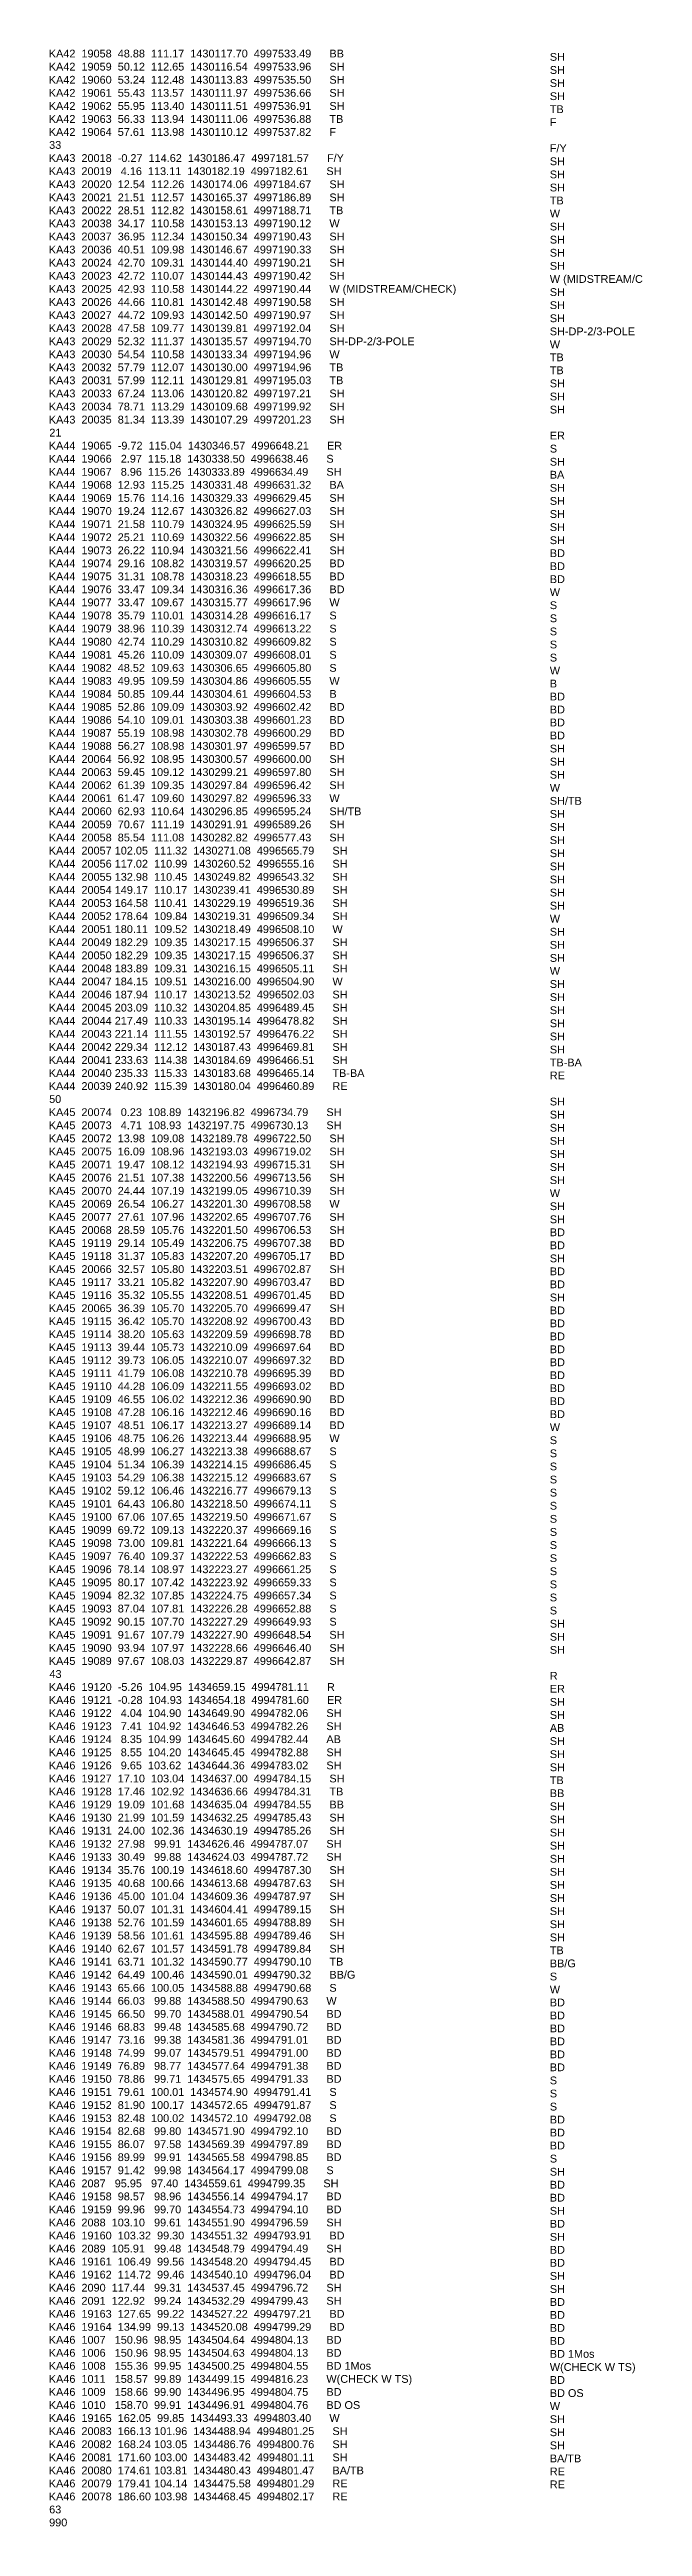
# Model space of a CAD drawing. Header units: millimetres. Extents: x -4102225 to 11595281, y -18031110 to 2286893.
# Drawn here: x 658758 to 696830, y 1636091 to 1795232 of the extents above; entities that cross this region are included whole.
import ezdxf

# ---------------------------------------------------------------- set-up
doc = ezdxf.new("R2010")
doc.units = ezdxf.units.MM
doc.layers.get('0').update_dxf_attribs({"lineweight": 0})
doc.styles.get("Standard").update_dxf_attribs({"font": 'arial.ttf'})

msp = doc.modelspace()

# ---------------------------------------------------------------- texts
at = {"color": 32, "true_color": 0xcd6928}
for s, p in [('KA42  19058  48.88  111.17  1430117.70  4997533.49      BB', (658709, 1794724)), ('KA42  19059  50.12  112.65  1430116.54  4997533.96      SH', (658709, 1793882)), ('KA42  19060  53.24  112.48  1430113.83  4997535.50      SH', (658709, 1793040)), ('  SH', (690494, 1794510)), ('  SH', (690494, 1793668)), ('KA42  19061  55.43  113.57  1430111.97  4997536.66      SH', (658709, 1792199)), ('  SH', (690494, 1792827)), ('  SH', (690494, 1791985)), ('KA42  19062  55.95  113.40  1430111.51  4997536.91      SH', (658709, 1791357)), ('KA42  19063  56.33  113.94  1430111.06  4997536.88      TB', (658709, 1790521)), ('  TB', (690494, 1791151)), ('  F', (690494, 1790318)), ('33', (658731, 1788851)), ('KA42  19064  57.61  113.98  1430110.12  4997537.82      F', (658709, 1789686)), ('  F/Y', (690494, 1788643)), ('KA43  20018  -0.27  114.62  1430186.47  4997181.57      F/Y', (658709, 1788009)), ('KA43  20019   4.16  113.11  1430182.19  4997182.61      SH', (658709, 1787167)), ('  SH', (690494, 1787801)), ('  SH', (690494, 1786959)), ('KA43  20020  12.54  112.26  1430174.06  4997184.67      SH', (658709, 1786325)), ('KA43  20021  21.51  112.57  1430165.37  4997186.89      SH', (658709, 1785483)), ('  TB', (690494, 1785284)), ('  SH', (690494, 1786117)), ('KA43  20022  28.51  112.82  1430158.61  4997188.71      TB', (658709, 1784648)), ('KA43  20038  34.17  110.58  1430153.13  4997190.12      W', (658709, 1783812)), ('  W', (690494, 1784451)), ('  SH', (690494, 1783609)), ('KA43  20037  36.95  112.34  1430150.34  4997190.43      SH', (658709, 1782971)), ('KA43  20036  40.51  109.98  1430146.67  4997190.33      SH', (658709, 1782129)), ('  SH', (690494, 1782767)), ('  SH', (690494, 1781925)), ('KA43  20024  42.70  109.31  1430144.40  4997190.21      SH', (658709, 1781287)), ('KA43  20023  42.72  110.07  1430144.43  4997190.42      SH', (658709, 1780445)), ('  SH', (690494, 1781083)), ('KA43  20025  42.93  110.58  1430144.22  4997190.44      W (MIDSTREAM/CHECK)', (658709, 1779603)), ('KA43  20026  44.66  110.81  1430142.48  4997190.58      SH', (658709, 1778761)), ('  W (MIDSTREAM/C', (690494, 1780241)), ('  SH', (690494, 1779399)), ('KA43  20027  44.72  109.93  1430142.50  4997190.97      SH', (658709, 1777919)), ('  SH', (690494, 1778558)), ('  SH', (690494, 1777716)), ('KA43  20028  47.58  109.77  1430139.81  4997192.04      SH', (658709, 1777078)), ('KA43  20029  52.32  111.37  1430135.57  4997194.70      SH-DP-2/3-POLE', (658709, 1776235)), ('  W', (690494, 1776040)), ('  SH-DP-2/3-POLE', (690494, 1776873)), ('KA43  20030  54.54  110.58  1430133.34  4997194.96      W', (658709, 1775400)), ('KA43  20032  57.79  112.07  1430130.00  4997194.96      TB', (658709, 1774565)), ('  TB', (690494, 1775207)), ('  TB', (690494, 1774373)), ('KA43  20031  57.99  112.11  1430129.81  4997195.03      TB', (658709, 1773729)), ('KA43  20033  67.24  113.06  1430120.82  4997197.21      SH', (658709, 1772887)), ('  SH', (690494, 1773532)), ('  SH', (690494, 1772690)), ('KA43  20034  78.71  113.29  1430109.68  4997199.92      SH', (658709, 1772045)), ('KA43  20035  81.34  113.39  1430107.29  4997201.23      SH', (658709, 1771204)), ('  SH', (690494, 1771848)), ('KA44  19065  -9.72  115.04  1430346.57  4996648.21      ER', (658709, 1769533)), ('21', (658740, 1770368)), ('  S', (690494, 1769339)), ('  ER', (690494, 1770181)), ('KA44  19066   2.97  115.18  1430338.50  4996638.46      S', (658709, 1768691)), ('KA44  19067   8.96  115.26  1430333.89  4996634.49      SH', (658709, 1767849)), ('  SH', (690494, 1768497)), ('  BA', (690494, 1767664)), ('KA44  19068  12.93  115.25  1430331.48  4996631.32      BA', (658709, 1767014)), ('KA44  19069  15.76  114.16  1430329.33  4996629.45      SH', (658709, 1766172)), ('  SH', (690494, 1766822)), ('  SH', (690494, 1765980)), ('KA44  19070  19.24  112.67  1430326.82  4996627.03      SH', (658709, 1765330)), ('KA44  19071  21.58  110.79  1430324.95  4996625.59      SH', (658709, 1764488)), ('  SH', (690494, 1765139)), ('KA44  19072  25.21  110.69  1430322.56  4996622.85      SH', (658709, 1763646)), ('KA44  19073  26.22  110.94  1430321.56  4996622.41      SH', (658709, 1762804)), ('  SH', (690494, 1764297)), ('  SH', (690494, 1763455)), ('KA44  19074  29.16  108.82  1430319.57  4996620.25      BD', (658709, 1761969)), ('  BD', (690494, 1762622)), ('  BD', (690494, 1761788)), ('KA44  19075  31.31  108.78  1430318.23  4996618.55      BD', (658709, 1761134)), ('KA44  19076  33.47  109.34  1430316.36  4996617.36      BD', (658709, 1760298)), ('  W', (690494, 1760122)), ('  BD', (690494, 1760955)), ('KA44  19077  33.47  109.67  1430315.77  4996617.96      W', (658709, 1759463)), ('KA44  19078  35.79  110.01  1430314.28  4996616.17      S', (658709, 1758621)), ('  S', (690494, 1759280)), ('  S', (690494, 1758438)), ('KA44  19079  38.96  110.39  1430312.74  4996613.22      S', (658709, 1757779)), ('KA44  19080  42.74  110.29  1430310.82  4996609.82      S', (658709, 1756937)), ('  S', (690494, 1757596)), ('  S', (690494, 1756754)), ('KA44  19081  45.26  110.09  1430309.07  4996608.01      S', (658709, 1756095)), ('KA44  19082  48.52  109.63  1430306.65  4996605.80      S', (658709, 1755254)), ('  W', (690494, 1755079)), ('  S', (690494, 1755912)), ('KA44  19083  49.95  109.59  1430304.86  4996605.55      W', (658709, 1754418)), ('KA44  19084  50.85  109.44  1430304.61  4996604.53      B', (658709, 1753583)), ('  B', (690494, 1754246)), ('  BD', (690494, 1753412)), ('KA44  19085  52.86  109.09  1430303.92  4996602.42      BD', (658709, 1752747)), ('KA44  19086  54.10  109.01  1430303.38  4996601.23      BD', (658709, 1751912)), ('  BD', (690494, 1752579)), ('  BD', (690494, 1751746)), ('KA44  19087  55.19  108.98  1430302.78  4996600.29      BD', (658709, 1751077)), ('KA44  19088  56.27  108.98  1430301.97  4996599.57      BD', (658709, 1750241)), ('  SH', (690494, 1750070)), ('  BD', (690494, 1750912)), ('KA44  20064  56.92  108.95  1430300.57  4996600.00      SH', (658709, 1749399)), ('KA44  20063  59.45  109.12  1430299.21  4996597.80      SH', (658709, 1748558)), ('  SH', (690494, 1749229)), ('KA44  20062  61.39  109.35  1430297.84  4996596.42      SH', (658709, 1747716)), ('KA44  20061  61.47  109.60  1430297.82  4996596.33      W', (658709, 1746880)), ('  W', (690494, 1747553)), ('  SH', (690494, 1748387)), ('KA44  20060  62.93  110.64  1430296.85  4996595.24      SH/TB', (658709, 1746039)), ('  SH/TB', (690494, 1746711)), ('  SH', (690494, 1745870)), ('KA44  20059  70.67  111.19  1430291.91  4996589.26      SH', (658709, 1745197)), ('KA44  20058  85.54  111.08  1430282.82  4996577.43      SH', (658709, 1744355)), ('  SH', (690494, 1745028)), ('  SH', (690494, 1744186)), ('KA44  20057 102.05  111.32  1430271.08  4996565.79      SH', (658709, 1743513)), ('KA44  20056 117.02  110.99  1430260.52  4996555.16      SH', (658709, 1742671)), ('  SH', (690494, 1743344)), ('  SH', (690494, 1742502)), ('KA44  20055 132.98  110.45  1430249.82  4996543.32      SH', (658709, 1741829)), ('KA44  20054 149.17  110.17  1430239.41  4996530.89      SH', (658709, 1740987)), ('  SH', (690494, 1741660)), ('  SH', (690494, 1740818)), ('KA44  20053 164.58  110.41  1430229.19  4996519.36      SH', (658709, 1740145)), ('KA44  20052 178.64  109.84  1430219.31  4996509.34      SH', (658709, 1739304)), ('  W', (690494, 1739143)), ('  SH', (690494, 1739977)), ('KA44  20051 180.11  109.52  1430218.49  4996508.10      W', (658709, 1738468)), ('KA44  20049 182.29  109.35  1430217.15  4996506.37      SH', (658709, 1737626)), ('  SH', (690494, 1738301)), ('  SH', (690494, 1737460)), ('KA44  20050 182.29  109.35  1430217.15  4996506.37      SH', (658709, 1736785)), ('KA44  20048 183.89  109.31  1430216.15  4996505.11      SH', (658709, 1735943)), ('  W', (690494, 1735784)), ('  SH', (690494, 1736618)), ('KA44  20047 184.15  109.51  1430216.00  4996504.90      W', (658709, 1735107)), ('KA44  20046 187.94  110.17  1430213.52  4996502.03      SH', (658709, 1734265)), ('  SH', (690494, 1734942)), ('KA44  20045 203.09  110.32  1430204.85  4996489.45      SH', (658709, 1733424)), ('KA44  20044 217.49  110.33  1430195.14  4996478.82      SH', (658709, 1732582)), ('  SH', (690494, 1734101)), ('  SH', (690494, 1733259)), ('KA44  20043 221.14  111.55  1430192.57  4996476.22      SH', (658709, 1731740)), ('  SH', (690494, 1732417)), ('  SH', (690494, 1731575)), ('KA44  20042 229.34  112.12  1430187.43  4996469.81      SH', (658709, 1730898)), ('KA44  20041 233.63  114.38  1430184.69  4996466.51      SH', (658709, 1730056)), ('  TB-BA', (690494, 1729900)), ('  SH', (690494, 1730733)), ('KA44  20040 235.33  115.33  1430183.68  4996465.14      TB-BA', (658709, 1729221)), ('KA44  20039 240.92  115.39  1430180.04  4996460.89      RE', (658709, 1728385)), ('  RE', (690494, 1729067)), ('50', (658731, 1727550)), ('KA45  20074   0.23  108.89  1432196.82  4996734.79      SH', (658709, 1726708)), ('  SH', (690494, 1727391)), ('  SH', (690494, 1726549)), ('KA45  20073   4.71  108.93  1432197.75  4996730.13      SH', (658709, 1725866)), ('KA45  20072  13.98  109.08  1432189.78  4996722.50      SH', (658709, 1725024)), ('  SH', (690494, 1725708)), ('  SH', (690494, 1724866)), ('KA45  20075  16.09  108.96  1432193.03  4996719.02      SH', (658709, 1724183)), ('KA45  20071  19.47  108.12  1432194.93  4996715.31      SH', (658709, 1723341)), ('  SH', (690494, 1724024)), ('  SH', (690494, 1723182)), ('KA45  20076  21.51  107.38  1432200.56  4996713.56      SH', (658709, 1722499)), ('KA45  20070  24.44  107.19  1432199.05  4996710.39      SH', (658709, 1721657)), ('  W', (690494, 1721507)), ('  SH', (690494, 1722340)), ('KA45  20069  26.54  106.27  1432201.30  4996708.58      W', (658709, 1720822)), ('KA45  20077  27.61  107.96  1432202.65  4996707.76      SH', (658709, 1719980)), ('  SH', (690494, 1720665)), ('  SH', (690494, 1719823)), ('KA45  20068  28.59  105.76  1432201.50  4996706.53      SH', (658709, 1719138)), ('KA45  19119  29.14  105.49  1432206.75  4996707.38      BD', (658709, 1718302)), ('  BD', (690494, 1718990)), ('KA45  19118  31.37  105.83  1432207.20  4996705.17      BD', (658709, 1717467)), ('KA45  20066  32.57  105.80  1432203.51  4996702.87      SH', (658709, 1716625)), ('  SH', (690494, 1717315)), ('  BD', (690494, 1718156)), ('KA45  19117  33.21  105.82  1432207.90  4996703.47      BD', (658709, 1715790)), ('  BD', (690494, 1716481)), ('  BD', (690494, 1715648)), ('KA45  19116  35.32  105.55  1432208.51  4996701.45      BD', (658709, 1714954)), ('KA45  20065  36.39  105.70  1432205.70  4996699.47      SH', (658709, 1714113)), ('  SH', (690494, 1714806)), ('  BD', (690494, 1713973)), ('KA45  19115  36.42  105.70  1432208.92  4996700.43      BD', (658709, 1713277)), ('KA45  19114  38.20  105.63  1432209.59  4996698.78      BD', (658709, 1712442)), ('  BD', (690494, 1713139)), ('  BD', (690494, 1712306)), ('KA45  19113  39.44  105.73  1432210.09  4996697.64      BD', (658709, 1711606)), ('KA45  19112  39.73  106.05  1432210.07  4996697.32      BD', (658709, 1710771)), ('  BD', (690494, 1711473)), ('  BD', (690494, 1710639)), ('KA45  19111  41.79  106.08  1432210.78  4996695.39      BD', (658709, 1709936)), ('KA45  19110  44.28  106.09  1432211.55  4996693.02      BD', (658709, 1709100)), ('  BD', (690494, 1709806)), ('  BD', (690494, 1708973)), ('KA45  19109  46.55  106.02  1432212.36  4996690.90      BD', (658709, 1708265)), ('KA45  19108  47.28  106.16  1432212.46  4996690.16      BD', (658709, 1707430)), ('  BD', (690494, 1708139)), ('  BD', (690494, 1707306)), ('KA45  19107  48.51  106.17  1432213.27  4996689.14      BD', (658709, 1706594)), ('KA45  19106  48.75  106.26  1432213.44  4996688.95      W', (658709, 1705759)), ('  W', (690494, 1706473)), ('  S', (690494, 1705631)), ('KA45  19105  48.99  106.27  1432213.38  4996688.67      S', (658709, 1704917)), ('KA45  19104  51.34  106.39  1432214.15  4996686.45      S', (658709, 1704075)), ('  S', (690494, 1704789)), ('  S', (690494, 1703947)), ('KA45  19103  54.29  106.38  1432215.12  4996683.67      S', (658709, 1703233)), ('KA45  19102  59.12  106.46  1432216.77  4996679.13      S', (658709, 1702391)), ('  S', (690494, 1703105)), ('KA45  19101  64.43  106.80  1432218.50  4996674.11      S', (658709, 1701550)), ('KA45  19100  67.06  107.65  1432219.50  4996671.67      S', (658709, 1700708)), ('  S', (690494, 1702263)), ('  S', (690494, 1701422)), ('KA45  19099  69.72  109.13  1432220.37  4996669.16      S', (658709, 1699866)), ('  S', (690494, 1700580)), ('  S', (690494, 1699738)), ('KA45  19098  73.00  109.81  1432221.64  4996666.13      S', (658709, 1699024)), ('KA45  19097  76.40  109.37  1432222.53  4996662.83      S', (658709, 1698182)), ('  S', (690494, 1698896)), ('  S', (690494, 1698054)), ('KA45  19096  78.14  108.97  1432223.27  4996661.25      S', (658709, 1697340)), ('KA45  19095  80.17  107.42  1432223.92  4996659.33      S', (658709, 1696498)), ('  S', (690494, 1697212)), ('  S', (690494, 1696370)), ('KA45  19094  82.32  107.85  1432224.75  4996657.34      S', (658709, 1695657)), ('KA45  19093  87.04  107.81  1432226.28  4996652.88      S', (658709, 1694815)), ('  S', (690494, 1695529)), ('  S', (690494, 1694687)), ('KA45  19092  90.15  107.70  1432227.29  4996649.93      S', (658709, 1693973)), ('KA45  19091  91.67  107.79  1432227.90  4996648.54      SH', (658709, 1693131)), ('  SH', (690494, 1693845)), ('  SH', (690494, 1693003)), ('KA45  19090  93.94  107.97  1432228.66  4996646.40      SH', (658709, 1692289)), ('KA45  19089  97.67  108.03  1432229.87  4996642.87      SH', (658709, 1691447)), ('  SH', (690494, 1692161)), ('KA46  19120  -5.26  104.95  1434659.15  4994781.11      R', (658709, 1689776)), ('43', (658751, 1690612)), ('  R', (690494, 1690494)), ('  ER', (690494, 1689661)), ('KA46  19121  -0.28  104.93  1434654.18  4994781.60      ER', (658709, 1688941)), ('KA46  19122   4.04  104.90  1434649.90  4994782.06      SH', (658709, 1688099)), ('  SH', (690494, 1688819)), ('  SH', (690494, 1687977)), ('KA46  19123   7.41  104.92  1434646.53  4994782.26      SH', (658709, 1687257)), ('KA46  19124   8.35  104.99  1434645.60  4994782.44      AB', (658709, 1686422)), ('  AB', (690494, 1687144)), ('KA46  19125   8.55  104.20  1434645.45  4994782.88      SH', (658709, 1685580)), ('  SH', (690494, 1686302)), ('  SH', (690494, 1685460)), ('KA46  19126   9.65  103.62  1434644.36  4994783.02      SH', (658709, 1684738)), ('KA46  19127  17.10  103.04  1434637.00  4994784.15      SH', (658709, 1683896)), ('  TB', (690494, 1683785)), ('  SH', (690494, 1684618)), ('KA46  19128  17.46  102.92  1434636.66  4994784.31      TB', (658709, 1683061)), ('KA46  19129  19.09  101.68  1434635.04  4994784.55      BB', (658709, 1682226)), ('  SH', (690494, 1682110)), ('  BB', (690494, 1682952)), ('KA46  19130  21.99  101.59  1434632.25  4994785.43      SH', (658709, 1681384)), ('KA46  19131  24.00  102.36  1434630.19  4994785.26      SH', (658709, 1680542)), ('  SH', (690494, 1681268)), ('  SH', (690494, 1680426)), ('KA46  19132  27.98   99.91  1434626.46  4994787.07      SH', (658709, 1679700)), ('KA46  19133  30.49   99.88  1434624.03  4994787.72      SH', (658709, 1678858)), ('  SH', (690494, 1679584)), ('  SH', (690494, 1678742)), ('KA46  19134  35.76  100.19  1434618.60  4994787.30      SH', (658709, 1678016)), ('KA46  19135  40.68  100.66  1434613.68  4994787.63      SH', (658709, 1677174)), ('  SH', (690494, 1677901)), ('  SH', (690494, 1677059)), ('KA46  19136  45.00  101.04  1434609.36  4994787.97      SH', (658709, 1676333)), ('KA46  19137  50.07  101.31  1434604.41  4994789.15      SH', (658709, 1675491)), ('  SH', (690494, 1676217)), ('  SH', (690494, 1675375)), ('KA46  19138  52.76  101.59  1434601.65  4994788.89      SH', (658709, 1674649)), ('KA46  19139  58.56  101.61  1434595.88  4994789.46      SH', (658709, 1673807)), ('  SH', (690494, 1674533)), ('  SH', (690494, 1673691)), ('KA46  19140  62.67  101.57  1434591.78  4994789.84      SH', (658709, 1672965)), ('KA46  19141  63.71  101.32  1434590.77  4994790.10      TB', (658709, 1672130)), ('  TB', (690494, 1672858)), ('KA46  19142  64.49  100.46  1434590.01  4994790.32      BB/G', (658709, 1671288)), ('  S', (690494, 1671174)), ('  BB/G', (690494, 1672016)), ('KA46  19143  65.66  100.05  1434588.88  4994790.68      S', (658709, 1670446)), ('KA46  19144  66.03   99.88  1434588.50  4994790.63      W', (658709, 1669611)), ('  W', (690494, 1670341)), ('  BD', (690494, 1669508)), ('KA46  19145  66.50   99.70  1434588.01  4994790.54      BD', (658709, 1668775)), ('KA46  19146  68.83   99.48  1434585.68  4994790.72      BD', (658709, 1667940)), ('  BD', (690494, 1668674)), ('  BD', (690494, 1667841)), ('KA46  19147  73.16   99.38  1434581.36  4994791.01      BD', (658709, 1667105)), ('KA46  19148  74.99   99.07  1434579.51  4994791.00      BD', (658709, 1666269)), ('  BD', (690494, 1667008)), ('  BD', (690494, 1666174)), ('KA46  19149  76.89   98.77  1434577.64  4994791.38      BD', (658709, 1665434)), ('KA46  19150  78.86   99.71  1434575.65  4994791.33      BD', (658709, 1664598)), ('  S', (690494, 1664499)), ('  BD', (690494, 1665341)), ('KA46  19151  79.61  100.01  1434574.90  4994791.41      S', (658709, 1663757)), ('KA46  19152  81.90  100.17  1434572.65  4994791.87      S', (658709, 1662915)), ('  S', (690494, 1663657)), ('  S', (690494, 1662815)), ('KA46  19153  82.48  100.02  1434572.10  4994792.08      S', (658709, 1662073)), ('KA46  19154  82.68   99.80  1434571.90  4994792.10      BD', (658709, 1661237)), ('  BD', (690494, 1661982)), ('  BD', (690494, 1661149)), ('KA46  19155  86.07   97.58  1434569.39  4994797.89      BD', (658709, 1660402)), ('KA46  19156  89.99   99.91  1434565.58  4994798.85      BD', (658709, 1659567)), ('  S', (690494, 1659474)), ('  BD', (690494, 1660315)), ('KA46  19157  91.42   99.98  1434564.17  4994799.08      S', (658709, 1658725)), ('KA46  2087   95.95   97.40  1434559.61  4994799.35      SH', (658709, 1657883)), ('  SH', (690494, 1658632)), ('  BD', (690494, 1657798)), ('KA46  19158  98.57   98.96  1434556.14  4994794.17      BD', (658709, 1657048)), ('KA46  19159  99.96   99.70  1434554.73  4994794.10      BD', (658709, 1656212)), ('  BD', (690494, 1656965)), ('KA46  2088  103.10   99.61  1434551.90  4994796.59      SH', (658709, 1655370)), ('  SH', (690494, 1656123)), ('  BD', (690494, 1655290)), ('KA46  19160  103.32  99.30  1434551.32  4994793.91      BD', (658709, 1654535)), ('KA46  2089  105.91   99.48  1434548.79  4994794.49      SH', (658709, 1653693)), ('  SH', (690494, 1654448)), ('  BD', (690494, 1653615)), ('KA46  19161  106.49  99.56  1434548.20  4994794.45      BD', (658709, 1652858)), ('KA46  19162  114.72  99.46  1434540.10  4994796.04      BD', (658709, 1652022)), ('  SH', (690494, 1651939)), ('  BD', (690494, 1652781)), ('KA46  2090  117.44   99.31  1434537.45  4994796.72      SH', (658709, 1651181)), ('KA46  2091  122.92   99.24  1434532.29  4994799.43      SH', (658709, 1650339)), ('  SH', (690494, 1651098)), ('  BD', (690494, 1650264)), ('KA46  19163  127.65  99.22  1434527.22  4994797.21      BD', (658709, 1649503)), ('KA46  19164  134.99  99.13  1434520.08  4994799.29      BD', (658709, 1648668)), ('  BD', (690494, 1649431)), ('  BD', (690494, 1648598)), ('KA46  1007   150.96  98.95  1434504.64  4994804.13      BD', (658709, 1647833)), ('KA46  1006   150.96  98.95  1434504.63  4994804.13      BD', (658709, 1646997)), ('  BD', (690494, 1647764)), ('  BD 1Mos', (690494, 1646929)), ('KA46  1008   155.36  99.95  1434500.25  4994804.55      BD 1Mos', (658709, 1646162)), ('KA46  1011   158.57  99.89  1434499.15  4994816.23      W(CHECK W TS)', (658709, 1645320)), ('  W(CHECK W TS)', (690494, 1646087)), ('  BD', (690494, 1645254)), ('KA46  1009   158.66  99.90  1434496.95  4994804.75      BD', (658709, 1644485)), ('KA46  1010   158.70  99.91  1434496.91  4994804.76      BD OS', (658709, 1643642)), ('  W', (690494, 1643578)), ('  BD OS', (690494, 1644411)), ('KA46  19165  162.05  99.85  1434493.33  4994803.40      W', (658709, 1642807)), ('KA46  20083  166.13 101.96  1434488.94  4994801.25      SH', (658709, 1641965)), ('  SH', (690494, 1642736)), ('  SH', (690494, 1641894)), ('KA46  20082  168.24 103.05  1434486.76  4994800.76      SH', (658709, 1641123)), ('KA46  20081  171.60 103.00  1434483.42  4994801.11      SH', (658709, 1640281)), ('  SH', (690494, 1641053)), ('KA46  20080  174.61 103.81  1434480.43  4994801.47      BA/TB', (658709, 1639439)), ('  BA/TB', (690494, 1640211)), ('  RE', (690494, 1639377)), ('KA46  20079  179.41 104.14  1434475.58  4994801.29      RE', (658709, 1638604)), ('KA46  20078  186.60 103.98  1434468.45  4994802.17      RE', (658709, 1637769)), ('  RE', (690494, 1638544)), ('990', (658731, 1636098)), ('63', (658734, 1636933))]:
    msp.add_text(s, height=500, dxfattribs=at).set_placement(p)

doc.saveas('drawing.dxf')
